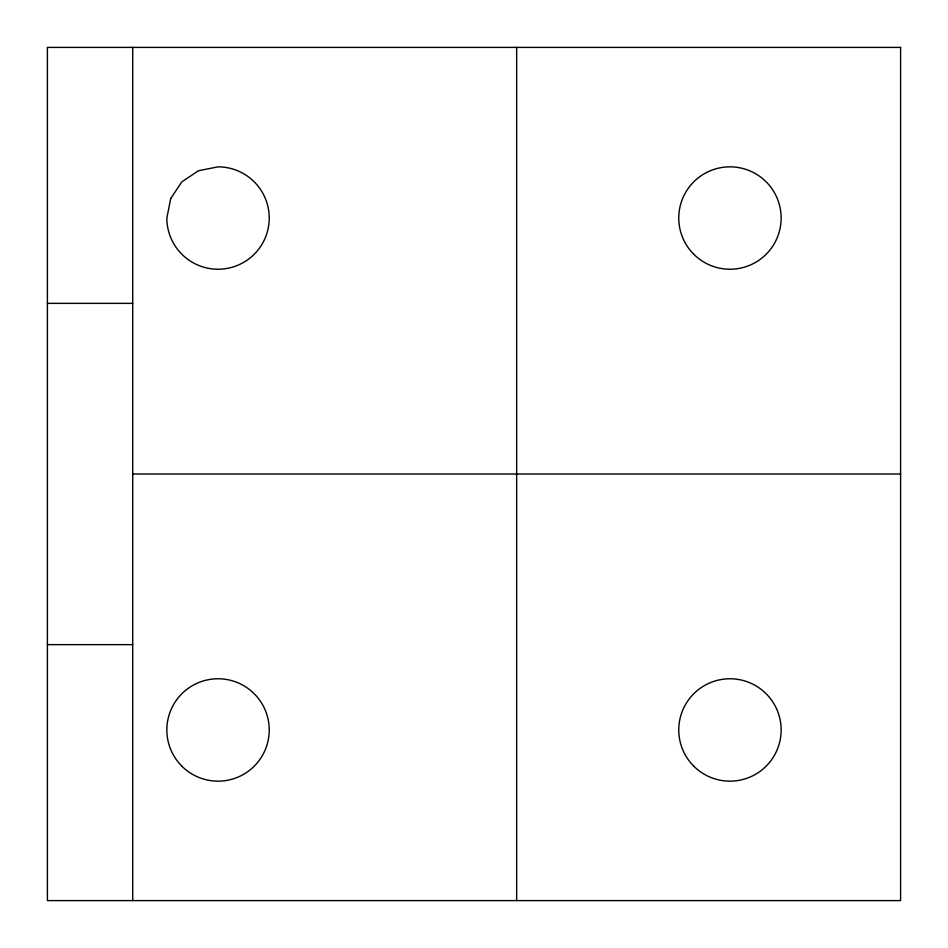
<?xml version="1.0" encoding="UTF-8"?>
<svg xmlns="http://www.w3.org/2000/svg" width="948" height="948" viewBox="0 0 948 948"><rect width="100%" height="100%" fill="white"/><g stroke="black" fill="none" stroke-linecap="round" stroke-linejoin="round"><path stroke-width="1.42" d="M47.4 303.36L132.72 303.36M132.72 474L900.6 474M47.4 644.64L132.72 644.64M516.66 47.4L516.66 900.6M132.72 47.4L132.72 900.6M170.747 198.452L166.848 218.04A51.192 51.192 0 0 0 218.04 269.232A51.192 51.192 0 0 0 269.232 218.04A51.192 51.192 0 0 0 218.04 166.848L198.452 170.747L181.838 181.838L170.747 198.452M900.6 47.4L47.4 47.4L47.4 900.6L900.6 900.6L900.6 47.4M693.758 254.242A51.192 51.192 0 0 0 779.41 231.288A51.192 51.192 0 0 0 716.712 168.59A51.192 51.192 0 0 0 693.758 254.242M693.758 766.162A51.192 51.192 0 0 0 779.41 743.208A51.192 51.192 0 0 0 716.712 680.51A51.192 51.192 0 0 0 693.758 766.162M181.838 766.162A51.192 51.192 0 0 0 267.49 743.208A51.192 51.192 0 0 0 204.792 680.51A51.192 51.192 0 0 0 181.838 766.162"/></g></svg>
